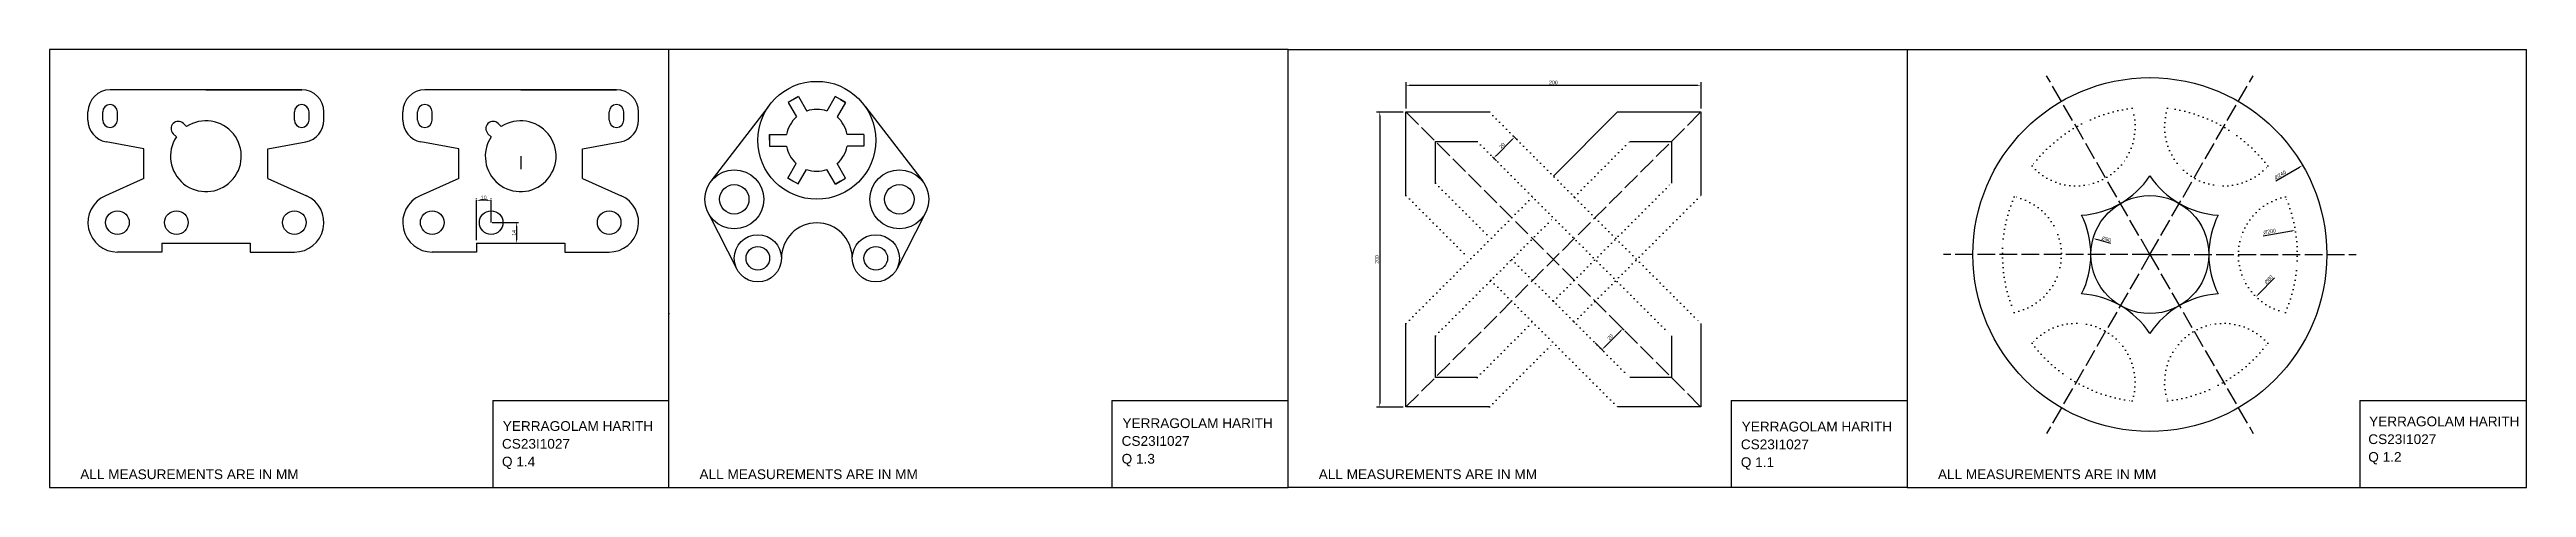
# Model space of a CAD drawing. Header units: millimetres. Extents: x 1639 to 5572, y 544 to 841.
# Drawn here: x 1639 to 3319, y 544 to 841 of the extents above; entities outside this region: 1.
import ezdxf

# ---------------------------------------------------------------- set-up
doc = ezdxf.new("R2010")
doc.units = ezdxf.units.MM
doc.header["$PDMODE"] = 3
doc.header["$PDSIZE"] = 5
doc.linetypes.add('ACAD_ISO02W100', pattern=[15, 12, -3])
doc.linetypes.add('DOT2', pattern=[3.175, 0, -3.175])
doc.styles.get("Standard").update_dxf_attribs({"font": 'arial.ttf'})
doc.dimstyles.new('ISO-25', dxfattribs={"dimtxt": 2.5, "dimasz": 2.5, "dimexe": 1.25, "dimexo": 0.625, "dimtad": 1, "dimtxsty": 'Standard', "dimcen": 2.5, "dimadec": 0, "dimazin": 0, "dimtfac": 1, "dimtmove": 0, "dimatfit": 3, "dimfxl": 1, "dimarcsym": 0})

# ---------------------------------------------------------------- blocks, each defined once
blk = doc.blocks.new('*D19')
at = {"color": 0, "lineweight": -2, "transparency": 16777216}
for p, q in [((2701.7, 656.6), (2707.1, 651.2)), ((2687.6, 642.5), (2693, 637.1)), ((2693.9, 639.7), (2704.5, 650.3))]:
    blk.add_line(p, q, dxfattribs=at)
at = {"color": 0, "transparency": 16777216}
for points in [[(2693.6, 640), (2694.2, 639.4), (2692.1, 637.9)], [(2704.2, 650.6), (2704.8, 650), (2706.2, 652.1)]]:
    blk.add_solid(points, dxfattribs=at)
at = {"layer": 'Defpoints', "color": 0, "transparency": 16777216}
for p in [(2701.3, 657.1), (2687.1, 642.9), (2706.2, 652.1)]:
    blk.add_point(p, dxfattribs=at)
at = {"color": 0, "transparency": 16777216, "insert": (2697.8, 646.4), "char_height": 2.5, "attachment_point": 5, "rotation": 45}
blk.add_mtext('20', dxfattribs=at)
blk = doc.blocks.new('*D20')
at = {"color": 0, "lineweight": -2, "transparency": 16777216}
for p, q in [((2620.5, 769.7), (2631.1, 780.3)), ((2634.9, 780), (2632, 782.9)), ((2620.7, 765.9), (2617.8, 768.8))]:
    blk.add_line(p, q, dxfattribs=at)
at = {"color": 0, "transparency": 16777216}
for points in [[(2630.8, 780.6), (2631.4, 780), (2632.8, 782)], [(2620.2, 770), (2620.8, 769.4), (2618.7, 767.9)]]:
    blk.add_solid(points, dxfattribs=at)
at = {"layer": 'Defpoints', "color": 0, "transparency": 16777216}
for p in [(2632.8, 782), (2635.3, 779.6), (2621.2, 765.4)]:
    blk.add_point(p, dxfattribs=at)
at = {"color": 0, "transparency": 16777216, "insert": (2624.4, 776.3), "char_height": 2.5, "attachment_point": 5, "rotation": 45}
blk.add_mtext('20', dxfattribs=at)
blk = doc.blocks.new('*D21')
at = {"color": 0, "lineweight": -2, "transparency": 16777216}
for p, q in [((2559.2, 818.8), (2559.2, 816)), ((2561.7, 817.2), (2756.7, 817.2)), ((2759.2, 818.8), (2759.2, 816))]:
    blk.add_line(p, q, dxfattribs=at)
at = {"color": 0, "transparency": 16777216}
for points in [[(2561.7, 817.6), (2561.7, 816.8), (2559.2, 817.2)], [(2756.7, 817.6), (2756.7, 816.8), (2759.2, 817.2)]]:
    blk.add_solid(points, dxfattribs=at)
at = {"layer": 'Defpoints', "color": 0, "transparency": 16777216}
for p in [(2559.2, 819.4), (2759.2, 819.4), (2759.2, 817.2)]:
    blk.add_point(p, dxfattribs=at)
at = {"color": 0, "transparency": 16777216, "insert": (2659.2, 819.1), "char_height": 2.5, "attachment_point": 5}
blk.add_mtext('200', dxfattribs=at)
blk = doc.blocks.new('*D22')
at = {"color": 0, "lineweight": -2, "transparency": 16777216}
for p, q in [((2540.1, 799.1), (2542.7, 799.1)), ((2541.4, 796.6), (2541.4, 601.6)), ((2540.1, 599.1), (2542.7, 599.1))]:
    blk.add_line(p, q, dxfattribs=at)
at = {"color": 0, "transparency": 16777216}
for points in [[(2541, 796.6), (2541.8, 796.6), (2541.4, 799.1)], [(2541, 601.6), (2541.8, 601.6), (2541.4, 599.1)]]:
    blk.add_solid(points, dxfattribs=at)
at = {"layer": 'Defpoints', "color": 0, "transparency": 16777216}
for p in [(2539.5, 799.1), (2539.5, 599.1), (2541.4, 599.1)]:
    blk.add_point(p, dxfattribs=at)
at = {"color": 0, "transparency": 16777216, "insert": (2539.5, 699.1), "char_height": 2.5, "attachment_point": 5, "rotation": 90}
blk.add_mtext('200', dxfattribs=at)
blk = doc.blocks.new('*D24')
at = {"color": 0, "lineweight": -2, "transparency": 16777216}
blk.add_line((3037.3, 709.9), (3027.7, 712.6), dxfattribs=at)
at = {"color": 0, "transparency": 16777216}
blk.add_solid([(3027.8, 713), (3027.6, 712.2), (3025.3, 713.3)], dxfattribs=at)
at = {"layer": 'Defpoints', "color": 0, "transparency": 16777216}
for p in [(3025.3, 713.3), (3102.2, 691.5)]:
    blk.add_point(p, dxfattribs=at)
at = {"color": 0, "transparency": 16777216, "insert": (3034.3, 712.8), "char_height": 2.5, "attachment_point": 5, "rotation": 344.1359}
blk.add_mtext('∅80', dxfattribs=at)
blk = doc.blocks.new('*D25')
at = {"color": 0, "lineweight": -2, "transparency": 16777216}
blk.add_line((3140.7, 715.2), (3159.9, 718.5), dxfattribs=at)
at = {"color": 0, "transparency": 16777216}
blk.add_solid([(3159.9, 718.9), (3160, 718), (3162.4, 718.9)], dxfattribs=at)
at = {"layer": 'Defpoints', "color": 0, "transparency": 16777216}
for p in [(3162.4, 718.9), (2965.1, 685.9)]:
    blk.add_point(p, dxfattribs=at)
at = {"color": 0, "transparency": 16777216, "insert": (3145, 718), "char_height": 2.5, "attachment_point": 5, "rotation": 9.4823}
blk.add_mtext('∅200', dxfattribs=at)
blk = doc.blocks.new('*D26')
at = {"color": 0, "lineweight": -2, "transparency": 16777216}
blk.add_line((3149.1, 752.3), (3165.2, 761.6), dxfattribs=at)
at = {"color": 0, "transparency": 16777216}
blk.add_solid([(3165, 762), (3165.4, 761.3), (3167.4, 762.9)], dxfattribs=at)
at = {"layer": 'Defpoints', "color": 0, "transparency": 16777216}
for p in [(3167.4, 762.9), (2960.1, 641.9)]:
    blk.add_point(p, dxfattribs=at)
at = {"color": 0, "transparency": 16777216, "insert": (3152.2, 756.4), "char_height": 2.5, "attachment_point": 5, "rotation": 30.2826}
blk.add_mtext('∅240', dxfattribs=at)
blk = doc.blocks.new('*D27')
at = {"color": 0, "lineweight": -2, "transparency": 16777216}
blk.add_line((3148.3, 686.7), (3137.5, 675.6), dxfattribs=at)
at = {"color": 0, "transparency": 16777216}
blk.add_solid([(3137.2, 675.9), (3137.8, 675.3), (3135.7, 673.8)], dxfattribs=at)
at = {"layer": 'Defpoints', "color": 0, "transparency": 16777216}
for p in [(3191.8, 730.9), (3135.7, 673.8)]:
    blk.add_point(p, dxfattribs=at)
at = {"color": 0, "transparency": 16777216, "insert": (3144.3, 685.4), "char_height": 2.5, "attachment_point": 5, "rotation": 45.5448}
blk.add_mtext('∅80', dxfattribs=at)
blk = doc.blocks.new('*D28')
at = {"color": 0, "lineweight": -2, "transparency": 16777216}
for p, q in [((1939.4, 724.1), (1957.2, 724.1)), ((1939.4, 710.1), (1957.2, 710.1)), ((1956, 721.6), (1956, 712.6))]:
    blk.add_line(p, q, dxfattribs=at)
at = {"color": 0, "transparency": 16777216}
for points in [[(1955.6, 721.6), (1956.4, 721.6), (1956, 724.1)], [(1955.6, 712.6), (1956.4, 712.6), (1956, 710.1)]]:
    blk.add_solid(points, dxfattribs=at)
at = {"layer": 'Defpoints', "color": 0, "transparency": 16777216}
for p in [(1938.7, 724.1), (1938.7, 710.1), (1956, 710.1)]:
    blk.add_point(p, dxfattribs=at)
at = {"color": 0, "transparency": 16777216, "insert": (1954.1, 717.1), "char_height": 2.5, "attachment_point": 5, "rotation": 90}
blk.add_mtext('14', dxfattribs=at)
blk = doc.blocks.new('*D29')
at = {"color": 0, "lineweight": -2, "transparency": 16777216}
for p, q in [((1928.7, 739.9), (1928.7, 740.5)), ((1936.2, 739.2), (1931.2, 739.2)), ((1938.7, 739.9), (1938.7, 740.5))]:
    blk.add_line(p, q, dxfattribs=at)
at = {"color": 0, "transparency": 16777216}
for points in [[(1931.2, 739.6), (1931.2, 738.8), (1928.7, 739.2)], [(1936.2, 739.6), (1936.2, 738.8), (1938.7, 739.2)]]:
    blk.add_solid(points, dxfattribs=at)
at = {"layer": 'Defpoints', "color": 0, "transparency": 16777216}
for p in [(1928.7, 739.2), (1928.7, 739.2), (1938.7, 739.2)]:
    blk.add_point(p, dxfattribs=at)
at = {"color": 0, "transparency": 16777216, "insert": (1933.7, 741.1), "char_height": 2.5, "attachment_point": 5}
blk.add_mtext('10', dxfattribs=at)

msp = doc.modelspace()

# ---------------------------------------------------------------- linework, layer by layer
for p, q in [((2479.184, 841.454), (1639.184, 841.454)), ((1639.184, 841.454), (1639.184, 544.454)), ((2059.184, 544.454), (2059.184, 841.454)), ((2899.184, 841.454), (3319.184, 841.454)), ((3319.184, 544.454), (3319.184, 841.454)), ((1810.251, 814.1), (1680.251, 814.1)), ((1745.251, 814.1), (1745.251, 814.1)), ((1745.251, 814.1), (1810.251, 814.1)), ((2023.735, 814.1), (1893.735, 814.1)), ((1958.735, 814.1), (1958.735, 814.1)), ((1958.735, 814.1), (2023.735, 814.1)), ((2147.063, 809.605), (2140.135, 805.605)), ((2143.599, 807.605), (2147.063, 809.605)), ((2147.063, 809.605), (2152.755, 799.746)), ((2172.133, 809.602), (2166.443, 799.746)), ((2175.597, 807.602), (2172.133, 809.602)), ((2175.597, 807.602), (2175.599, 807.605)), ((2179.063, 805.605), (2175.597, 807.602)), ((2175.599, 807.605), (2179.063, 805.605)), ((2559.214, 819.383), (2559.214, 801.383)), ((2759.214, 819.383), (2759.214, 801.383)), ((1665.251, 793.66), (1665.251, 799.1)), ((1675.251, 793.66), (1675.251, 799.1)), ((1685.251, 793.66), (1685.251, 799.1)), ((1732.08, 789.163), (1729.958, 791.285)), ((1805.251, 793.66), (1805.251, 799.1)), ((1815.251, 793.66), (1815.251, 799.1)), ((1825.251, 793.66), (1825.251, 799.1)), ((1878.735, 793.66), (1878.735, 799.1)), ((1888.735, 793.66), (1888.735, 799.1)), ((1898.735, 793.66), (1898.735, 799.1)), ((1945.564, 789.163), (1943.442, 791.285)), ((2018.735, 793.66), (2018.735, 799.1)), ((2028.735, 793.66), (2028.735, 799.1)), ((2038.735, 793.66), (2038.735, 799.1)), ((2126.627, 802.539), (2087.757, 752.101)), ((2140.135, 805.605), (2145.827, 795.746)), ((2179.063, 805.605), (2173.371, 795.746)), ((2192.571, 802.539), (2231.441, 752.101)), ((2539.214, 799.103), (2557.214, 799.103)), ((2559.214, 799.103), (2559.214, 799.103)), ((2559.214, 799.103), (2615.783, 799.103)), ((2559.214, 742.534), (2559.214, 799.103)), ((2659.214, 755.671), (2702.645, 799.103)), ((2702.645, 799.103), (2759.214, 799.103)), ((2759.214, 799.103), (2759.214, 742.534)), ((1703.251, 774.1), (1677.494, 778.916)), ((1703.251, 754.1), (1703.251, 774.1)), ((1725.188, 782.271), (1723.066, 784.393)), ((1787.251, 774.1), (1813.007, 778.916)), ((1787.251, 754.1), (1787.251, 774.1)), ((1916.735, 774.1), (1890.978, 778.916)), ((1916.735, 754.1), (1916.735, 774.1)), ((1938.672, 782.271), (1936.55, 784.393)), ((2000.735, 774.1), (2026.491, 778.916)), ((2000.735, 754.1), (2000.735, 774.1)), ((2127.599, 779.892), (2127.599, 783.892)), ((2127.599, 783.892), (2127.599, 775.892)), ((2127.599, 783.892), (2138.983, 783.892)), ((2127.599, 779.892), (2127.599, 779.892)), ((2127.599, 779.892), (2127.599, 779.892)), ((2127.599, 775.892), (2138.983, 775.892)), ((2191.599, 783.892), (2180.214, 783.892)), ((2191.599, 775.892), (2180.214, 775.892)), ((2191.599, 783.892), (2191.599, 775.892)), ((2579.214, 779.103), (2607.498, 779.103)), ((2579.214, 750.819), (2579.214, 779.103)), ((2710.93, 779.103), (2739.214, 779.103)), ((2739.214, 779.103), (2739.214, 750.819)), ((1958.735, 769.1), (1958.735, 760.418)), ((2139.957, 754.283), (2145.669, 764.177)), ((2146.885, 750.283), (2152.557, 760.108)), ((2172.168, 750.199), (2166.48, 760.052)), ((2179.097, 754.199), (2173.401, 764.065)), ((1703.251, 754.1), (1677.062, 742.347)), ((1787.251, 754.1), (1813.439, 742.347)), ((1916.735, 754.1), (1890.546, 742.347)), ((1928.735, 712.159), (1928.735, 739.229)), ((1938.735, 724.1), (1938.735, 739.229)), ((2000.735, 754.1), (2026.923, 742.347)), ((2143.421, 752.283), (2139.957, 754.283)), ((2139.957, 754.283), (2146.885, 750.283)), ((2172.168, 750.199), (2179.097, 754.199)), ((2175.633, 752.199), (2172.168, 750.199)), ((2086.278, 729.892), (2105.355, 692.605)), ((2232.919, 729.892), (2213.843, 692.605)), ((1715.251, 710.1), (1775.251, 710.1)), ((1715.251, 710.1), (1715.251, 704.1)), ((1715.251, 710.1), (1725.251, 710.1)), ((1775.251, 710.1), (1775.251, 704.1)), ((1928.735, 710.1), (1988.735, 710.1)), ((1928.735, 710.1), (1928.735, 704.1)), ((1928.735, 710.1), (1938.735, 710.1)), ((1988.735, 710.1), (1988.735, 704.1)), ((1715.251, 704.1), (1685.251, 704.1)), ((1775.251, 704.1), (1805.251, 704.1)), ((1928.735, 704.1), (1898.735, 704.1)), ((1988.735, 704.1), (2018.735, 704.1)), ((2059.779, 662.223), (2059.184, 662.223)), ((2559.214, 599.103), (2559.214, 655.671)), ((2759.214, 655.671), (2759.214, 599.103)), ((2579.214, 619.103), (2579.214, 647.387)), ((2739.214, 647.387), (2739.214, 619.103)), ((2607.498, 619.103), (2579.214, 619.103)), ((2739.214, 619.103), (2710.93, 619.103)), ((1939.779, 603.339), (1939.779, 544.454)), ((1939.779, 603.339), (2059.184, 603.339)), ((2359.779, 603.339), (2359.779, 544.454)), ((2359.779, 603.339), (2479.184, 603.339)), ((2539.214, 599.103), (2557.214, 599.103)), ((2615.783, 599.103), (2559.214, 599.103)), ((2759.214, 599.103), (2702.645, 599.103)), ((2779.779, 603.339), (2779.779, 544.454)), ((2779.779, 603.339), (2899.184, 603.339)), ((3206.102, 603.339), (3206.102, 544.454)), ((3206.102, 603.339), (3319.184, 603.339)), ((1639.184, 544.454), (2059.184, 544.454)), ((2059.184, 544.454), (2479.184, 544.454)), ((2899.184, 544.454), (3319.184, 544.454))]:
    msp.add_line(p, q)
at = {"linetype": 'ACAD_ISO02W100'}
for p, q in [((3063.756, 702.398), (2993.756, 823.641)), ((3063.756, 702.398), (3133.756, 823.641)), ((2559.214, 599.103), (2759.214, 799.103)), ((2559.214, 799.103), (2759.214, 599.103)), ((3063.756, 702.398), (2923.756, 702.398)), ((3063.756, 702.398), (2993.756, 581.154)), ((3063.756, 702.398), (3203.756, 702.398)), ((3063.756, 702.398), (3133.756, 581.154))]:
    msp.add_line(p, q, dxfattribs=at)
at = {"linetype": 'DOT2'}
for p, q in [((2615.783, 799.103), (2759.214, 655.671)), ((2607.498, 779.103), (2739.214, 647.387)), ((2673.356, 741.529), (2710.93, 779.103)), ((2559.214, 742.534), (2602.645, 699.103)), ((2559.214, 655.671), (2645.072, 741.529)), ((2579.214, 750.819), (2616.788, 713.245)), ((2659.214, 670.819), (2739.214, 750.819)), ((2673.356, 656.676), (2759.214, 742.534)), ((2579.214, 647.387), (2659.214, 727.387)), ((2630.93, 699.103), (2710.93, 619.103)), ((2616.788, 684.961), (2702.645, 599.103)), ((2607.498, 619.103), (2645.072, 656.676)), ((2615.783, 599.103), (2659.214, 642.534))]:
    msp.add_line(p, q, dxfattribs=at)
msp.add_lwpolyline([(2479.184, 841.454), (2899.184, 841.454), (2899.184, 544.454), (2479.184, 544.454)], close=True)
for centre, radius in [((2159.599, 779.892), 40), ((3063.756, 702.398), 120), ((2103.599, 739.892), 20), ((2215.599, 739.892), 20), ((2103.599, 739.892), 10), ((2215.599, 739.892), 10), ((3063.756, 702.398), 40), ((1685.251, 724.1), 8), ((1725.251, 724.1), 8), ((1805.251, 724.1), 8), ((1898.735, 724.1), 8), ((1938.735, 724.1), 8), ((2018.735, 724.1), 8), ((2119.599, 699.892), 16), ((2119.599, 699.892), 8), ((2199.599, 699.892), 16), ((2199.599, 699.892), 8)]:
    msp.add_circle(centre, radius)
for centre, radius, start, end in [((1680.251, 799.1), 15, 90, 180), ((1810.251, 799.1), 15, 0, 90), ((1893.735, 799.1), 15, 90, 180), ((2023.735, 799.1), 15, 0, 90), ((2159.599, 779.892), 32, 59.15524, 60.899469), ((1680.251, 793.66), 15, 180, 259.410201), ((1680.251, 799.1), 5, 0, 180), ((1680.251, 793.66), 5, 180, 0), ((1745.251, 769.1), 24, 146.715852, 123.284148), ((1726.512, 787.839), 4.873, 45, 225), ((1810.251, 799.1), 5, 0, 180), ((1810.251, 793.66), 5, 180, 0), ((1810.251, 793.66), 15, 280.589799, 0), ((1893.735, 793.66), 15, 180, 259.410201), ((1893.735, 799.1), 5, 0, 180), ((1893.735, 793.66), 5, 180, 0), ((1958.735, 769.1), 24, 146.715852, 123.284148), ((1939.996, 787.839), 4.873, 45, 225), ((2023.735, 799.1), 5, 0, 180), ((2023.735, 793.66), 5, 180, 0), ((2023.735, 793.66), 15, 280.589799, 0), ((2159.599, 779.892), 21, 130.980575, 169.019425), ((2159.599, 779.892), 21, 70.980575, 109.019425), ((2159.599, 779.892), 21, 10.980575, 49.019425), ((2159.599, 779.892), 21, 190.980575, 228.445852), ((2159.599, 779.892), 21, 311.088818, 349.019425), ((2159.599, 779.892), 21, 250.408115, 289.127627), ((1685.251, 724.1), 20, 114.170043, 270), ((1805.251, 724.1), 20, 270, 65.829957), ((1898.735, 724.1), 20, 114.170043, 270), ((2018.735, 724.1), 20, 270, 65.829957), ((2159.599, 779.892), 32, 239.630847, 240.369153), ((2159.599, 779.892), 32, 299.930279, 300.069721), ((3013.756, 789), 60, 273.55731, 326.44269), ((3113.756, 789), 60, 213.55731, 266.44269), ((2159.599, 699.892), 24, 0, 180), ((2963.756, 702.398), 60, 333.55731, 26.44269), ((3163.756, 702.398), 60, 153.55731, 206.44269), ((3013.756, 615.795), 60, 33.55731, 86.44269), ((3113.756, 615.795), 60, 93.55731, 146.44269)]:
    msp.add_arc(centre, radius, start, end)
at = {"linetype": 'ACAD_ISO02W100'}
for centre, start, end in [((3013.756, 789), 33.55731, 33.822554), ((3113.756, 789), 146.177446, 146.44269), ((3113.756, 789), 333.55731, 333.822554), ((3163.756, 702.398), 86.177446, 86.44269)]:
    msp.add_arc(centre, 60, start, end, dxfattribs=at)
at = {"linetype": 'DOT2'}
for centre, radius, start, end in [((3013.756, 789), 40, 221.536959, 18.463041), ((3063.756, 702.398), 100, 96.926082, 143.073918), ((3113.756, 789), 40, 161.536959, 318.463041), ((3063.756, 702.398), 100, 36.926082, 83.073918), ((3063.756, 702.398), 100, 156.926082, 203.073918), ((2963.756, 702.398), 40, 281.536959, 78.463041), ((3163.756, 702.398), 40, 101.536959, 258.463041), ((3063.756, 702.398), 100, 336.926082, 23.073918), ((3013.756, 615.795), 40, 341.536959, 138.463041), ((3113.756, 615.795), 40, 41.536959, 198.463041), ((3063.756, 702.398), 100, 216.926082, 263.073918), ((3063.756, 702.398), 100, 276.926082, 323.073918)]:
    msp.add_arc(centre, radius, start, end, dxfattribs=at)

# ---------------------------------------------------------------- texts
for s, height, p in [('YERRAGOLAM HARITH', 6.60294, (1946.617, 582.811)), ('YERRAGOLAM HARITH', 6.60294, (2366.919, 584.735)), ('YERRAGOLAM HARITH', 6.60294, (2786.896, 582.435)), ('YERRAGOLAM HARITH', 6.60294, (3212.463, 585.956)), ('CS23I1027', 6.6029, (1946.042, 570.752)), ('CS23I1027', 6.6029, (2366.345, 572.675)), ('CS23I1027', 6.6029, (2786.322, 570.375)), ('CS23I1027', 6.6029, (3211.888, 573.896)), ('ALL MEASUREMENTS ARE IN MM', 6.60294, (1660.014, 550.113)), ('Q 1.4', 6.6029, (1946.042, 558.693)), ('ALL MEASUREMENTS ARE IN MM', 6.60294, (2080.014, 550.113)), ('Q 1.3', 6.6029, (2366.345, 560.616)), ('ALL MEASUREMENTS ARE IN MM', 6.60294, (2500.014, 550.113)), ('Q 1.1', 6.6029, (2786.322, 558.316)), ('ALL MEASUREMENTS ARE IN MM', 6.60294, (2920.014, 550.113)), ('Q 1.2', 6.6029, (3211.888, 561.837)), ('ALL MEASUREMENTS ARE IN MM', 6.60294, (5425.012, 552.747))]:
    msp.add_text(s, height=height).set_placement(p)

# ---------------------------------------------------------------- dimensions: what is measured, and where the dimension line sits
for p1, p2, distance, picture, middle in [((2559.214, 819.383), (2759.214, 819.383), -2.178, '*D21', (2659.214, 819.106)), ((2539.474, 799.103), (2539.474, 599.103), 1.933, '*D22', (2539.505, 699.103)), ((2621.182, 765.419), (2635.325, 779.561), 3.5, '*D20', (2624.434, 776.309)), ((2687.121, 642.911), (2701.263, 657.054), -7.027, '*D19', (2697.817, 646.358))]:
    dim = msp.add_aligned_dim(p1=p1, p2=p2, distance=distance, dimstyle='ISO-25')
    dim.commit()
    dim.dimension.update_dxf_attribs({"geometry": picture, "text_midpoint": middle})
for p1, p2, picture, middle in [((2960.13, 641.886), (3167.382, 762.91), '*D26', (3153.244, 754.654)), ((3191.77, 730.95), (3135.742, 673.846), '*D27', (3145.704, 683.999)), ((2965.122, 685.924), (3162.39, 718.872), '*D25', (3145.373, 716.03)), ((3102.233, 691.464), (3025.28, 713.332), '*D24', (3033.717, 710.934))]:
    dim = msp.add_diameter_dim_2p(p1=p1, p2=p2, dimstyle='ISO-25')
    dim.commit()
    dim.dimension.update_dxf_attribs({"geometry": picture, "text_midpoint": middle, "dimtype": 163})
dim = msp.add_linear_dim(base=(1928.735, 739.229), p1=(1938.735, 739.229), p2=(1928.735, 739.229), dimstyle='ISO-25')
dim.commit()
dim.dimension.update_dxf_attribs({"geometry": '*D29', "text_midpoint": (1933.735, 741.13)})
dim = msp.add_linear_dim(base=(1955.978, 710.1), p1=(1938.735, 724.1), p2=(1938.735, 710.1), angle=90, dimstyle='ISO-25')
dim.commit()
dim.dimension.update_dxf_attribs({"geometry": '*D28', "text_midpoint": (1954.098, 717.1)})

doc.saveas('drawing.dxf')
